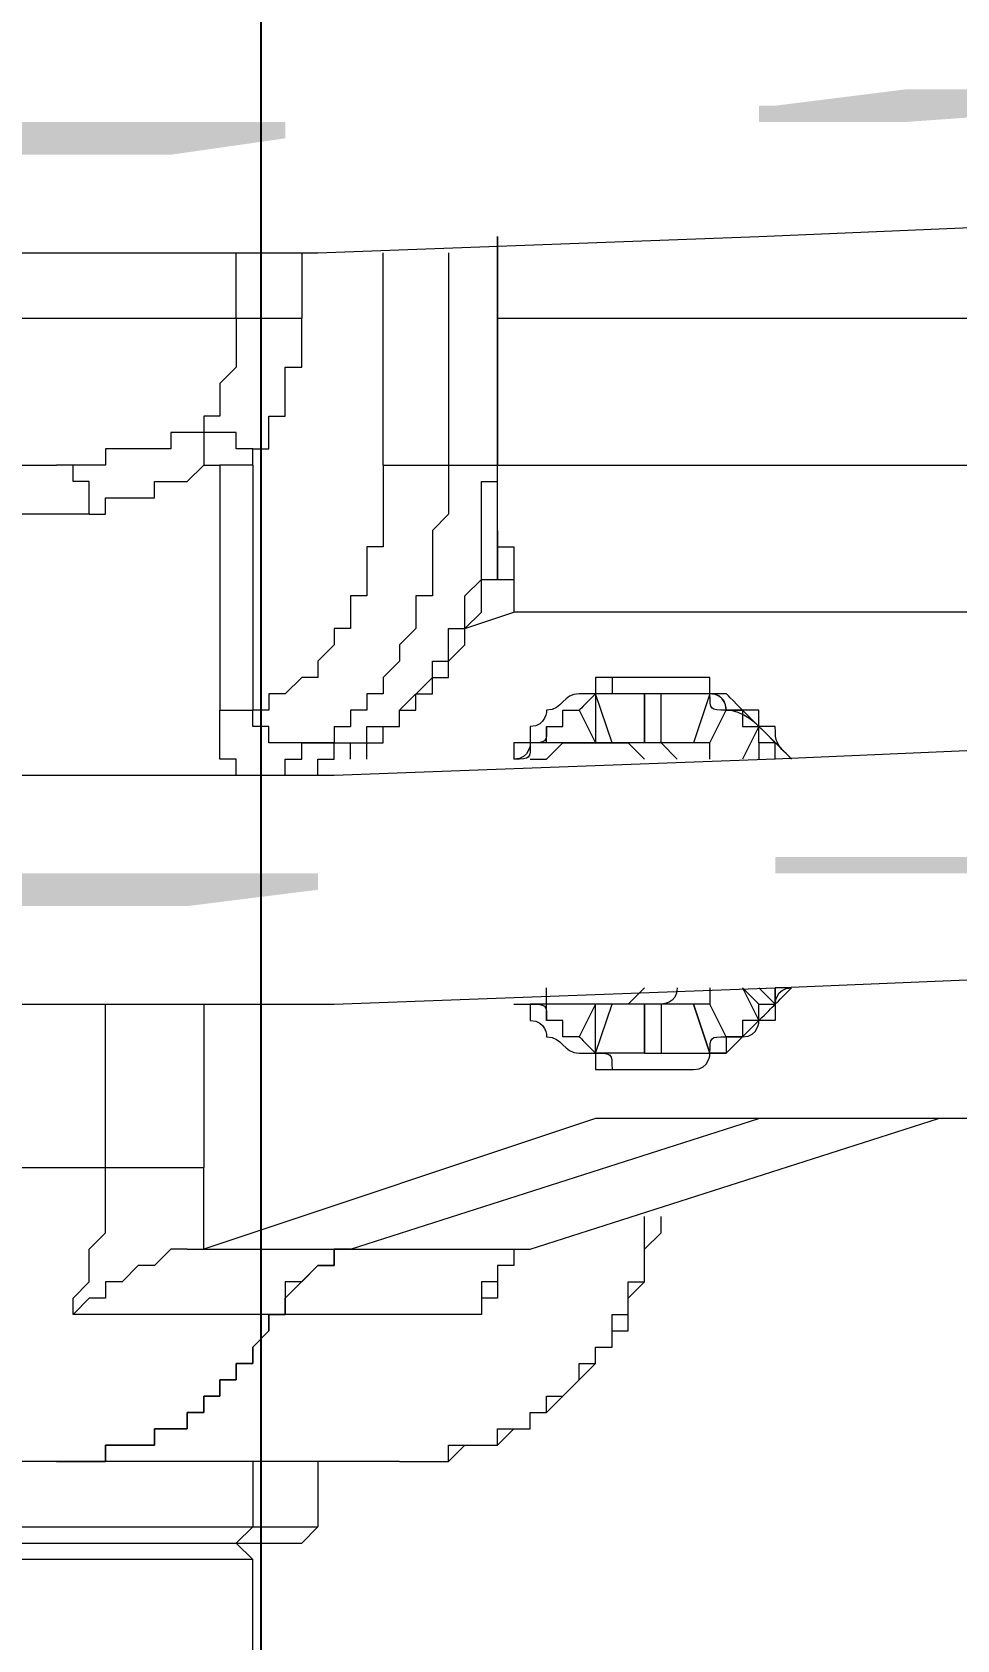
# Model space of a CAD drawing. Header units: millimetres. Extents: x 25083 to 52777, y 24772 to 45779.
# Drawn here: x 39393.43 to 39414.45, y 33806.58 to 33843.13 of the extents above; entities that cross this region are included whole.
import ezdxf

# ---------------------------------------------------------------- set-up
doc = ezdxf.new("R2010")
doc.units = ezdxf.units.MM
doc.styles.get("Standard").update_dxf_attribs({"font": ''})
doc.styles.get('Standard').set_extended_font_data('SimSun')
doc.dimstyles.new('ISO-25', dxfattribs={"dimtxt": 2.5, "dimasz": 2.5, "dimexe": 1.25, "dimexo": 0.625, "dimtad": 1, "dimtxsty": 'Standard', "dimcen": 2.5, "dimadec": 0, "dimazin": 0, "dimtfac": 1, "dimtmove": 0, "dimatfit": 3, "dimfxl": 1, "dimarcsym": 0})

# ---------------------------------------------------------------- blocks, each defined once
blk = doc.blocks.new('*D925')
at = {"color": 0, "lineweight": -2}
for p, q in [((29677.862, 34881.662), (29677.862, 32448.293)), ((40733.017, 34757.645), (40733.017, 32448.293)), ((29680.362, 32449.543), (40730.517, 32449.543))]:
    blk.add_line(p, q, dxfattribs=at)
at = {"color": 0}
for points in [[(29680.362, 32449.96), (29680.362, 32449.127), (29677.862, 32449.543)], [(40730.517, 32449.127), (40730.517, 32449.96), (40733.017, 32449.543)]]:
    blk.add_solid(points, dxfattribs=at)
at = {"layer": 'DEFPOINTS', "color": 0}
for p in [(29677.862, 34882.287), (40733.017, 34758.27), (40733.017, 32449.543)]:
    blk.add_point(p, dxfattribs=at)
at = {"color": 0, "insert": (35205.439, 32451.628), "char_height": 2.5, "attachment_point": 5}
blk.add_mtext('11055,15', dxfattribs=at)
blk = doc.blocks.new('zw$D2F4')
h = blk.add_hatch(color=7)
edge = h.paths.add_edge_path(flags=0)
edge.add_spline(control_points=[(661.019, 102.124), (661.019, 102.124), (661.019, 94.325), (661.019, 94.325), (661.019, 94.325), (661.39, 91.726), (661.39, 91.726), (661.39, 91.726), (661.762, 91.726), (661.762, 91.726), (661.762, 91.726), (661.762, 102.124), (661.762, 102.124), (661.762, 102.124), (661.019, 102.124), (661.019, 102.124), (661.019, 102.124), (661.019, 102.124), (661.019, 102.124)], knot_values=[0, 0, 0, 0, 1, 1, 1, 2, 2, 2, 3, 3, 3, 4, 4, 4, 5, 5, 5, 6, 6, 6, 6], degree=3, periodic=0)
edge = h.paths.add_edge_path(flags=0)
edge.add_spline(control_points=[(661.762, 80.956), (661.762, 80.956), (661.762, 77.614), (661.762, 77.614), (661.762, 77.614), (662.133, 72.415), (662.133, 72.415), (662.133, 72.415), (662.504, 67.587), (662.504, 67.587), (662.504, 67.587), (662.504, 63.131), (662.504, 63.131), (662.504, 63.131), (662.876, 58.675), (662.876, 58.675), (662.876, 58.675), (662.876, 53.104), (662.876, 53.104), (662.876, 53.104), (663.619, 53.104), (663.619, 53.104), (663.619, 53.104), (663.247, 55.704), (663.247, 55.704), (663.247, 55.704), (663.247, 63.131), (663.247, 63.131), (663.247, 63.131), (662.876, 67.587), (662.876, 67.587), (662.876, 67.587), (662.504, 72.415), (662.504, 72.415), (662.504, 72.415), (662.504, 77.614), (662.504, 77.614), (662.504, 77.614), (662.133, 80.585), (662.133, 80.585), (662.133, 80.585), (662.133, 80.956), (662.133, 80.956), (662.133, 80.956), (661.762, 80.956), (661.762, 80.956), (661.762, 80.956), (661.762, 80.956), (661.762, 80.956)], knot_values=[0, 0, 0, 0, 1, 1, 1, 2, 2, 2, 3, 3, 3, 4, 4, 4, 5, 5, 5, 6, 6, 6, 7, 7, 7, 8, 8, 8, 9, 9, 9, 10, 10, 10, 11, 11, 11, 12, 12, 12, 13, 13, 13, 14, 14, 14, 15, 15, 15, 16, 16, 16, 16], degree=3, periodic=0)
h = blk.add_hatch(color=7)
edge = h.paths.add_edge_path(flags=0)
edge.add_spline(control_points=[(643.937, 101.752), (643.937, 101.752), (643.937, 93.954), (643.937, 93.954), (643.937, 93.954), (644.308, 90.983), (644.308, 90.983), (644.308, 90.983), (644.679, 90.983), (644.679, 90.983), (644.679, 90.983), (644.679, 101.752), (644.679, 101.752), (644.679, 101.752), (643.937, 101.752), (643.937, 101.752), (643.937, 101.752), (643.937, 101.752), (643.937, 101.752)], knot_values=[0, 0, 0, 0, 1, 1, 1, 2, 2, 2, 3, 3, 3, 4, 4, 4, 5, 5, 5, 6, 6, 6, 6], degree=3, periodic=0)
edge = h.paths.add_edge_path(flags=0)
edge.add_spline(control_points=[(644.679, 80.585), (644.679, 80.585), (644.679, 75.757), (644.679, 75.757), (644.679, 75.757), (645.051, 70.558), (645.051, 70.558), (645.051, 70.558), (645.051, 66.102), (645.051, 66.102), (645.051, 66.102), (645.422, 61.646), (645.422, 61.646), (645.422, 61.646), (645.422, 55.332), (645.422, 55.332), (645.422, 55.332), (645.422, 53.104), (645.422, 53.104), (645.422, 53.104), (646.165, 53.104), (646.165, 53.104), (646.165, 53.104), (646.165, 55.332), (646.165, 55.332), (646.165, 55.332), (645.793, 57.932), (645.793, 57.932), (645.793, 57.932), (645.793, 66.102), (645.793, 66.102), (645.793, 66.102), (645.422, 70.558), (645.422, 70.558), (645.422, 70.558), (645.051, 75.757), (645.051, 75.757), (645.051, 75.757), (645.051, 80.585), (645.051, 80.585), (645.051, 80.585), (644.679, 80.585), (644.679, 80.585), (644.679, 80.585), (644.679, 80.585), (644.679, 80.585)], knot_values=[0, 0, 0, 0, 1, 1, 1, 2, 2, 2, 3, 3, 3, 4, 4, 4, 5, 5, 5, 6, 6, 6, 7, 7, 7, 8, 8, 8, 9, 9, 9, 10, 10, 10, 11, 11, 11, 12, 12, 12, 13, 13, 13, 14, 14, 14, 15, 15, 15, 15], degree=3, periodic=0)
at = {"color": 7, "lineweight": 5}
for points in [[(629.082, 92.468), (629.082, 228.386)], [(629.825, 228.386), (629.825, 92.468)], [(629.454, 228.014), (629.454, 92.84)], [(631.31, 89.126), (631.31, 108.437)], [(653.963, 107.694), (653.963, 96.925)], [(657.305, 107.694), (657.305, 91.354)], [(652.849, 96.182), (652.849, 103.609)], [(658.791, 102.124), (658.791, 90.983), (659.162, 80.956), (659.534, 72.044)], [(641.708, 101.752), (641.708, 90.612), (642.08, 80.585), (642.451, 71.672), (642.822, 64.245), (643.194, 57.932), (643.194, 53.104)], [(646.907, 90.612), (646.907, 101.752)], [(637.995, 100.267), (637.995, 93.582)], [(631.682, 95.439), (631.682, 95.811), (631.31, 95.811), (631.31, 96.925)], [(631.31, 96.925), (631.31, 95.811), (631.682, 95.811), (631.682, 94.697), (632.053, 94.697), (632.053, 93.954), (632.424, 93.954), (632.424, 93.582), (632.796, 93.582), (632.796, 93.211), (633.167, 93.211), (633.167, 92.84)], [(652.849, 96.182), (653.592, 96.182), (653.592, 96.553), (653.963, 96.553), (653.963, 96.925)], [(654.706, 93.582), (654.706, 94.325), (654.335, 94.325), (654.335, 95.811), (653.963, 95.811), (653.963, 96.925)], [(634.653, 87.269), (634.653, 96.553)], [(636.138, 93.954), (636.138, 94.325), (635.767, 94.697), (635.767, 95.068), (635.395, 95.439), (635.395, 95.811), (635.024, 95.811), (635.024, 96.182), (634.653, 96.553)], [(634.653, 96.553), (635.024, 96.553), (635.395, 96.182), (636.138, 96.182), (636.509, 95.811), (637.995, 95.811)], [(652.849, 96.182), (652.849, 95.811), (653.22, 95.811), (653.22, 94.697), (653.592, 94.697), (653.592, 93.954), (653.963, 93.582), (653.963, 93.211)], [(637.995, 95.811), (641.708, 95.811)], [(633.167, 92.84), (633.167, 93.211), (632.796, 93.211), (632.796, 93.582), (632.424, 93.582), (632.424, 93.954), (632.053, 93.954), (632.053, 94.697), (631.682, 94.697), (631.682, 95.068), (631.682, 95.439)], [(636.138, 93.954), (636.138, 86.527)], [(639.109, 84.67), (636.138, 93.582)], [(641.708, 93.582), (637.995, 93.582)], [(653.963, 92.468), (654.335, 92.468), (654.335, 92.84), (654.706, 92.84), (654.706, 93.582)], [(654.706, 93.582), (653.963, 93.582), (653.963, 93.211)], [(657.305, 92.84), (656.191, 92.84), (655.82, 93.211), (655.077, 93.211), (655.077, 93.582), (654.706, 93.582)], [(646.907, 92.84), (647.279, 92.84), (647.279, 93.211), (648.393, 93.211)], [(653.963, 93.211), (648.393, 93.211)], [(648.393, 93.211), (648.393, 92.468)], [(653.963, 92.468), (653.963, 93.211)], [(629.454, 92.84), (629.082, 92.468)], [(629.454, 92.84), (629.825, 92.468)], [(629.454, 92.84), (629.454, 91.354)], [(634.653, 92.097), (634.281, 92.097), (633.91, 92.468), (633.538, 92.468), (633.538, 92.84), (633.167, 92.84)], [(633.167, 92.84), (633.538, 92.84), (633.538, 92.468), (633.91, 92.468), (634.281, 92.097), (634.653, 92.097)], [(657.305, 92.84), (658.791, 92.84)], [(626.854, 92.468), (629.082, 92.468)], [(631.31, 92.468), (629.825, 92.468)], [(629.825, 92.468), (629.825, 90.983)], [(647.65, 91.354), (647.65, 92.097), (648.021, 92.097), (648.021, 92.468), (648.393, 92.468)], [(653.963, 92.468), (648.393, 92.468)], [(653.963, 89.498), (652.106, 89.498), (652.106, 89.869), (650.992, 89.869), (650.992, 90.24), (650.25, 90.24), (650.25, 90.612), (649.878, 90.612), (649.507, 90.983), (649.136, 90.983), (649.136, 91.354), (648.764, 91.726), (648.764, 92.097), (648.393, 92.097), (648.393, 92.468)], [(653.963, 92.468), (654.335, 92.468), (654.335, 92.097), (655.077, 92.097), (655.077, 91.726), (656.191, 91.726), (656.191, 91.354), (656.934, 91.354), (657.305, 91.354)], [(635.395, 91.726), (634.653, 91.726), (634.653, 92.097)], [(634.653, 92.097), (634.653, 91.726), (635.024, 91.726), (635.767, 90.983), (635.767, 90.612), (636.138, 90.612), (636.138, 90.24)], [(646.907, 91.726), (647.279, 91.726), (647.279, 91.354), (647.65, 91.354)], [(629.454, 91.354), (629.825, 90.983)], [(635.767, 90.983), (635.395, 91.354)], [(648.021, 90.612), (647.65, 90.612), (647.65, 91.354)], [(647.65, 91.354), (647.65, 90.24)], [(658.791, 91.354), (657.305, 91.354)], [(631.31, 90.983), (629.825, 90.983)], [(636.138, 90.24), (636.138, 90.612), (635.767, 90.612), (635.767, 90.983)], [(646.907, 90.983), (647.279, 90.983), (647.279, 90.612), (647.65, 90.612), (647.65, 90.24)], [(647.279, 80.585), (646.907, 90.612)], [(636.138, 90.24), (639.109, 80.956)], [(647.279, 90.24), (647.65, 90.24)], [(647.65, 90.24), (647.65, 89.869), (648.021, 89.869), (648.021, 89.126)], [(653.963, 88.012), (652.849, 88.012), (652.478, 88.383), (650.992, 88.383), (650.992, 88.755), (650.25, 88.755), (649.878, 89.126), (649.507, 89.126), (649.136, 89.498), (648.764, 89.498), (648.764, 89.869), (648.393, 89.869), (648.393, 90.24), (648.021, 90.24)], [(647.279, 89.869), (647.65, 89.869)], [(647.65, 89.869), (647.65, 89.498), (648.021, 89.498), (648.021, 89.126), (648.393, 89.126), (648.393, 88.755), (648.764, 88.755), (648.764, 88.383), (649.136, 88.383), (649.136, 88.012), (649.507, 88.012), (649.878, 87.641), (650.25, 87.641), (650.621, 87.269), (650.992, 87.269), (651.364, 87.269), (651.364, 86.898), (653.963, 86.898)], [(653.963, 89.498), (658.791, 89.498)], [(653.963, 89.498), (653.963, 75.386)], [(631.31, 89.126), (631.31, 88.012), (631.682, 87.641), (631.682, 86.898), (632.053, 86.527), (632.053, 86.155), (632.424, 86.155), (632.424, 85.784), (633.167, 85.041), (633.538, 84.67), (633.91, 84.67), (633.91, 84.298), (634.281, 84.298), (634.281, 83.927), (635.024, 83.927), (635.395, 83.556), (636.138, 83.556), (636.509, 83.184), (636.881, 83.184)], [(631.31, 89.126), (631.31, 88.012), (631.682, 88.012), (631.682, 86.898), (632.053, 86.898), (632.053, 86.155), (632.424, 86.155), (632.424, 85.784), (632.796, 85.784), (632.796, 85.413), (633.167, 85.041), (633.538, 85.041), (633.538, 84.67), (633.91, 84.67), (633.91, 84.298), (634.653, 84.298), (634.653, 83.927), (635.395, 83.927), (635.395, 83.556), (636.881, 83.556)], [(648.021, 89.126), (648.393, 89.126), (649.136, 88.383), (649.507, 88.383), (649.507, 88.012), (650.25, 88.012), (650.25, 87.641), (650.992, 87.641), (651.364, 87.269), (652.106, 87.269), (652.478, 87.269), (653.592, 87.269), (653.592, 86.898), (653.963, 86.898)], [(658.791, 88.012), (653.963, 88.012)], [(650.25, 87.641), (650.621, 86.527)], [(635.767, 86.898), (635.024, 86.898), (635.024, 87.269), (634.653, 87.269)], [(635.395, 87.269), (634.653, 87.269)], [(636.138, 86.527), (635.767, 86.527), (635.767, 86.898), (635.395, 86.898), (635.395, 87.269)], [(652.106, 86.898), (651.364, 86.898), (651.364, 86.527), (650.621, 86.527)], [(652.478, 86.898), (652.106, 86.898), (652.106, 86.527), (650.621, 86.527)], [(659.162, 86.898), (653.963, 86.898)], [(653.963, 86.898), (659.162, 86.898)], [(657.305, 86.898), (657.305, 67.959)], [(636.138, 86.527), (636.138, 86.155)], [(650.621, 73.9), (650.621, 86.527)], [(636.138, 86.155), (639.109, 76.871)], [(641.708, 82.07), (641.708, 86.155)], [(647.279, 86.155), (647.279, 85.784), (647.65, 85.413), (647.65, 84.67)], [(647.65, 82.07), (647.65, 86.155)], [(640.966, 85.041), (640.966, 85.413), (641.337, 85.413), (641.337, 85.784)], [(641.337, 85.784), (641.708, 85.784)], [(641.708, 84.67), (641.708, 85.784), (642.08, 85.784)], [(647.65, 85.784), (648.021, 85.784)], [(648.021, 85.784), (648.021, 85.413), (648.393, 85.413), (648.393, 85.041)], [(640.594, 85.041), (640.594, 84.67), (640.223, 84.67), (640.223, 83.556)], [(641.708, 84.67), (640.966, 85.041)], [(648.393, 85.041), (647.65, 84.67)], [(639.109, 57.561), (639.109, 84.67)], [(640.594, 84.67), (641.708, 84.298)], [(640.594, 84.67), (641.708, 84.67)], [(640.594, 83.556), (640.594, 84.67)], [(642.08, 83.556), (641.708, 83.927), (641.708, 84.67)], [(647.65, 84.67), (647.65, 83.927), (647.279, 83.556)], [(647.65, 84.298), (648.764, 84.67)], [(648.764, 84.67), (647.65, 84.67)], [(649.136, 83.556), (649.136, 84.67), (648.764, 84.67)], [(640.223, 83.556), (640.223, 82.442)], [(640.594, 83.556), (641.708, 83.556)], [(641.708, 83.556), (640.594, 83.556)], [(648.764, 83.556), (647.65, 83.556)], [(647.65, 83.556), (648.764, 83.556)], [(648.764, 82.07), (649.136, 82.07), (649.136, 83.556)], [(641.708, 83.184), (640.594, 83.184)], [(647.65, 83.184), (648.764, 83.184)], [(640.594, 82.813), (640.594, 81.699)], [(640.594, 82.07), (641.708, 82.442)], [(641.708, 82.442), (640.594, 82.07)], [(648.764, 82.07), (647.65, 82.442)], [(648.764, 82.07), (647.65, 82.442)], [(640.966, 81.699), (640.594, 81.699), (640.594, 82.07)], [(640.966, 81.328), (640.966, 81.699), (640.594, 81.699), (640.594, 82.07)], [(640.966, 81.699), (641.708, 82.07)], [(642.08, 82.07), (641.708, 82.07)], [(647.279, 82.07), (647.65, 82.07)], [(647.65, 82.07), (648.393, 81.699)], [(641.337, 80.956), (641.337, 81.328), (640.966, 81.328), (640.966, 81.699)], [(648.393, 81.699), (648.393, 81.328), (648.021, 81.328), (648.021, 80.956)], [(641.337, 80.956), (641.337, 81.328), (640.966, 81.328)], [(641.337, 80.956), (640.966, 81.328)], [(642.08, 81.328), (641.337, 80.956)], [(641.708, 80.956), (642.08, 81.328)], [(648.021, 80.956), (647.279, 81.328)], [(642.08, 80.214), (642.08, 80.585), (641.337, 80.585), (641.337, 80.956)], [(641.708, 80.585), (642.08, 80.956)], [(647.65, 80.956), (647.279, 80.956)], [(647.279, 80.585), (647.65, 80.585)], [(648.393, 53.104), (648.393, 57.932), (648.021, 64.245), (647.65, 72.044), (647.279, 80.585)]]:
    blk.add_lwpolyline(points, dxfattribs=at)
for points in [[(636.138, 93.954), (636.138, 93.954), (636.138, 93.954), (636.138, 93.582)], [(636.138, 93.582), (636.881, 93.582), (637.252, 93.582), (637.995, 93.582)], [(633.167, 92.84), (633.167, 92.84), (633.167, 92.84), (633.167, 92.84)], [(635.395, 91.354), (635.395, 91.354), (635.395, 91.354), (635.395, 91.726)], [(635.767, 90.983), (635.767, 90.983), (635.767, 90.983), (635.767, 90.983)], [(648.021, 90.612), (648.021, 90.612), (648.021, 90.24), (648.021, 90.24)], [(647.65, 90.24), (647.65, 89.869), (647.65, 89.869), (647.65, 89.869)], [(647.65, 90.24), (647.65, 90.24), (647.65, 90.24), (647.65, 90.24)], [(647.65, 90.24), (647.65, 90.24), (647.65, 90.24), (647.65, 90.24)], [(641.708, 86.527), (641.708, 86.527), (641.708, 86.155), (641.708, 86.155)], [(647.65, 86.155), (647.65, 86.155), (647.279, 86.155), (647.279, 86.527)], [(647.279, 86.527), (647.279, 86.527), (647.279, 86.527), (647.279, 86.527)], [(647.65, 86.527), (647.65, 86.527), (647.279, 86.527), (647.279, 86.527)], [(647.65, 86.155), (647.279, 86.155), (647.279, 86.155), (647.279, 86.527)], [(647.65, 86.155), (647.65, 86.155), (647.65, 86.155), (647.65, 86.527)], [(641.337, 86.155), (641.337, 85.784), (640.966, 85.784), (640.966, 85.784)], [(641.708, 86.155), (641.337, 86.155), (641.337, 86.155), (641.337, 86.155)], [(641.708, 86.155), (641.708, 85.784), (641.708, 85.784), (641.337, 85.784)], [(641.708, 86.155), (641.708, 86.155), (641.708, 86.155), (641.708, 86.155)], [(648.021, 86.155), (648.021, 86.155), (648.021, 86.155), (647.65, 86.155)], [(648.021, 85.784), (647.65, 85.784), (647.65, 85.784), (647.65, 86.155)], [(648.393, 85.784), (648.393, 85.784), (648.021, 85.784), (648.021, 86.155)], [(640.966, 85.784), (640.966, 85.413), (640.594, 85.413), (640.594, 85.041)], [(648.764, 85.041), (648.764, 85.413), (648.393, 85.413), (648.393, 85.784)], [(640.966, 85.041), (640.966, 85.041), (640.966, 85.041), (640.594, 84.67)], [(640.966, 85.041), (640.966, 85.041), (640.966, 85.041), (640.594, 84.67)], [(648.764, 84.67), (648.393, 85.041), (648.393, 85.041), (648.393, 85.041)], [(648.764, 84.67), (648.393, 85.041), (648.393, 85.041), (648.393, 85.041)], [(648.764, 84.67), (648.764, 85.041), (648.764, 85.041), (648.764, 85.041)], [(640.594, 84.67), (640.594, 84.298), (640.594, 84.298), (640.223, 84.298)], [(640.594, 84.67), (640.594, 84.67), (640.594, 84.67), (640.594, 84.67)], [(640.594, 84.67), (640.594, 84.67), (640.594, 84.67), (640.594, 84.67)], [(640.594, 84.67), (640.594, 84.67), (640.594, 84.67), (640.594, 84.67)], [(648.764, 84.67), (648.764, 84.67), (648.764, 84.67), (648.764, 84.67)], [(648.764, 84.67), (648.764, 84.67), (648.764, 84.67), (648.764, 84.67)], [(648.764, 84.298), (648.764, 84.67), (648.764, 84.67), (648.764, 84.67)], [(648.764, 84.298), (648.764, 84.298), (648.764, 84.67), (648.764, 84.67)], [(648.764, 84.67), (648.764, 84.67), (648.764, 84.67), (648.764, 84.67)], [(640.223, 84.298), (640.223, 83.927), (640.223, 83.556), (640.223, 83.556)], [(649.136, 84.298), (648.764, 84.298), (648.764, 84.298), (648.764, 84.298)], [(648.764, 83.556), (648.764, 83.927), (648.764, 84.298), (648.764, 84.298)], [(649.136, 83.556), (649.136, 83.556), (649.136, 83.927), (649.136, 84.298)], [(640.594, 83.556), (640.594, 83.556), (640.594, 83.556), (640.594, 83.556)], [(640.594, 83.556), (640.594, 83.184), (640.594, 83.184), (640.594, 83.184)], [(648.764, 83.556), (648.764, 83.556), (648.764, 83.556), (648.764, 83.556)], [(648.764, 83.184), (648.764, 83.184), (648.764, 83.184), (648.764, 83.556)], [(648.764, 83.556), (648.764, 83.556), (648.764, 83.556), (648.764, 83.556)], [(640.594, 83.184), (640.594, 83.184), (640.594, 82.813), (640.594, 82.813)], [(640.594, 83.184), (640.594, 83.184), (640.594, 83.184), (640.594, 83.184)], [(640.594, 83.184), (640.594, 83.184), (640.594, 83.184), (640.594, 82.813)], [(640.594, 83.184), (640.594, 83.184), (640.594, 83.184), (640.594, 83.184)], [(640.594, 83.184), (640.594, 83.184), (640.594, 83.184), (640.594, 82.813)], [(642.08, 82.813), (641.708, 82.813), (641.708, 83.184), (641.708, 83.184)], [(647.65, 83.184), (647.65, 83.184), (647.279, 82.813), (647.279, 82.813)], [(648.764, 82.813), (648.764, 83.184), (648.764, 83.184), (648.764, 83.184)], [(648.764, 83.184), (648.764, 83.184), (648.764, 83.184), (648.764, 83.184)], [(648.764, 82.813), (648.764, 83.184), (648.764, 83.184), (648.764, 83.184)], [(648.764, 83.184), (648.764, 83.184), (648.764, 83.184), (648.764, 83.184)], [(648.764, 82.813), (648.764, 83.184), (648.764, 83.184), (648.764, 83.184)], [(640.594, 82.813), (640.594, 82.813), (640.594, 82.813), (640.594, 82.813)], [(640.594, 82.813), (640.594, 82.813), (640.594, 82.813), (640.594, 82.813)], [(640.594, 82.813), (640.594, 82.813), (640.594, 82.813), (640.594, 82.813)], [(640.594, 82.813), (640.594, 82.442), (640.594, 82.442), (640.594, 82.07)], [(640.594, 82.813), (640.594, 82.442), (640.594, 82.442), (640.594, 82.07)], [(640.594, 82.813), (640.594, 82.813), (640.594, 82.813), (640.594, 82.813)], [(640.594, 82.813), (640.594, 82.813), (640.594, 82.813), (640.594, 82.813)], [(640.594, 82.813), (640.594, 82.813), (640.594, 82.813), (640.594, 82.813)], [(640.594, 82.813), (640.594, 82.813), (640.594, 82.813), (640.594, 82.813)], [(640.594, 82.813), (640.594, 82.813), (640.594, 82.813), (640.594, 82.813)], [(640.594, 82.813), (640.594, 82.813), (640.594, 82.813), (640.594, 82.813)], [(640.594, 82.813), (640.594, 82.813), (640.594, 82.813), (640.594, 82.813)], [(640.594, 82.813), (640.594, 82.813), (640.594, 82.813), (640.594, 82.813)], [(640.594, 82.813), (640.594, 82.813), (640.594, 82.813), (640.594, 82.813)], [(640.594, 82.813), (640.594, 82.813), (640.594, 82.442), (640.594, 82.07)], [(648.764, 82.813), (648.764, 82.813), (648.764, 82.813), (648.764, 82.813)], [(648.764, 82.07), (648.764, 82.07), (648.764, 82.442), (648.764, 82.813)], [(648.764, 82.813), (648.764, 82.813), (648.764, 82.813), (648.764, 82.813)], [(648.764, 82.813), (648.764, 82.813), (648.764, 82.813), (648.764, 82.813)], [(648.764, 82.813), (648.764, 82.813), (648.764, 82.813), (648.764, 82.813)], [(648.764, 82.07), (648.764, 82.442), (648.764, 82.442), (648.764, 82.813)], [(648.764, 82.813), (648.764, 82.813), (648.764, 82.813), (648.764, 82.813)], [(648.764, 82.07), (648.764, 82.442), (648.764, 82.442), (648.764, 82.813)], [(648.764, 82.813), (648.764, 82.813), (648.764, 82.813), (648.764, 82.813)], [(648.764, 82.813), (648.764, 82.813), (648.764, 82.813), (648.764, 82.813)], [(648.764, 82.813), (648.764, 82.813), (648.764, 82.813), (648.764, 82.813)], [(648.764, 82.813), (648.764, 82.813), (648.764, 82.813), (648.764, 82.813)], [(648.764, 82.813), (648.764, 82.813), (648.764, 82.813), (648.764, 82.813)], [(648.764, 82.442), (648.764, 82.442), (648.764, 82.813), (648.764, 82.813)], [(648.764, 82.813), (648.764, 82.813), (648.764, 82.813), (648.764, 82.813)], [(640.223, 82.442), (640.223, 82.07), (640.594, 82.07), (640.594, 82.07)], [(648.764, 82.07), (648.764, 82.07), (648.764, 82.442), (648.764, 82.442)], [(640.594, 82.07), (640.594, 82.07), (640.594, 82.07), (640.594, 82.07)], [(640.594, 82.07), (640.594, 82.07), (640.594, 82.07), (640.594, 82.07)], [(640.594, 82.07), (640.594, 82.07), (640.594, 82.07), (640.594, 82.07)], [(640.594, 82.07), (640.594, 82.07), (640.594, 82.07), (640.594, 82.07)], [(640.594, 82.07), (640.594, 82.07), (640.594, 82.07), (640.594, 82.07)], [(640.594, 82.07), (640.594, 82.07), (640.594, 82.07), (640.594, 82.07)], [(640.594, 82.07), (640.594, 82.07), (640.594, 82.07), (640.594, 82.07)], [(640.594, 82.07), (640.594, 82.07), (640.594, 82.07), (640.594, 82.07)], [(640.594, 82.07), (640.594, 82.07), (640.594, 82.07), (640.594, 82.07)], [(640.594, 82.07), (640.594, 82.07), (640.594, 82.07), (640.594, 82.07)], [(640.594, 82.07), (640.966, 82.07), (640.966, 82.07), (640.966, 81.699)], [(640.594, 82.07), (640.594, 82.07), (640.594, 82.07), (640.594, 82.07)], [(640.594, 82.07), (640.594, 82.07), (640.594, 81.699), (640.594, 81.699)], [(640.594, 82.07), (640.594, 82.07), (640.594, 82.07), (640.594, 82.07)], [(648.393, 81.699), (648.764, 81.699), (648.764, 82.07), (648.764, 82.07)], [(648.393, 81.699), (648.393, 81.699), (648.764, 81.699), (648.764, 82.07)], [(648.393, 81.699), (648.393, 82.07), (648.393, 82.07), (648.764, 82.07)], [(648.764, 81.699), (648.764, 81.699), (648.764, 82.07), (648.764, 82.07)], [(648.764, 82.07), (648.764, 82.07), (648.764, 82.07), (648.764, 82.07)], [(648.764, 82.07), (648.764, 82.07), (648.764, 82.07), (648.764, 82.07)], [(648.764, 82.07), (648.764, 82.07), (648.764, 82.07), (648.764, 82.07)], [(648.764, 82.07), (648.764, 82.07), (648.764, 82.07), (648.764, 82.07)], [(648.764, 82.07), (648.764, 82.07), (648.764, 82.07), (648.764, 82.07)], [(648.764, 82.07), (648.764, 82.07), (648.764, 82.07), (648.764, 82.07)], [(648.764, 82.07), (648.764, 82.07), (648.764, 82.07), (648.764, 82.07)], [(648.764, 82.07), (648.764, 82.07), (648.764, 82.07), (648.764, 82.07)], [(648.764, 82.07), (648.764, 82.07), (648.764, 82.07), (648.764, 82.07)], [(648.764, 81.699), (648.764, 81.699), (648.764, 81.699), (648.764, 82.07)], [(648.764, 82.07), (648.764, 82.07), (648.764, 82.07), (648.764, 82.07)], [(640.594, 81.699), (640.594, 81.699), (640.594, 81.699), (640.594, 81.699)], [(640.594, 81.699), (640.594, 81.699), (640.966, 81.328), (640.966, 81.328)], [(640.594, 81.699), (640.594, 81.699), (640.594, 81.699), (640.594, 81.699)], [(640.594, 81.699), (640.594, 81.699), (640.594, 81.699), (640.594, 81.699)], [(640.966, 81.699), (640.966, 81.328), (640.966, 81.328), (640.966, 81.328)], [(648.021, 80.956), (648.021, 80.956), (648.393, 81.328), (648.393, 81.699)], [(648.393, 81.328), (648.393, 81.328), (648.393, 81.328), (648.393, 81.699)], [(648.393, 81.328), (648.393, 81.328), (648.393, 81.328), (648.393, 81.699)], [(648.393, 81.699), (648.393, 81.699), (648.393, 81.699), (648.393, 81.699)], [(648.393, 81.328), (648.393, 81.328), (648.393, 81.328), (648.393, 81.699)], [(648.393, 81.699), (648.393, 81.699), (648.393, 81.699), (648.393, 81.699)], [(648.393, 81.328), (648.764, 81.699), (648.764, 81.699), (648.764, 81.699)], [(648.764, 81.699), (648.764, 81.699), (648.764, 81.699), (648.764, 81.699)], [(648.764, 81.699), (648.764, 81.699), (648.764, 81.699), (648.764, 81.699)], [(640.966, 81.328), (640.966, 81.328), (640.966, 81.328), (640.966, 81.328)], [(640.966, 81.328), (640.966, 81.328), (640.966, 81.328), (640.966, 81.328)], [(640.966, 81.328), (640.966, 81.328), (640.966, 81.328), (640.966, 81.328)], [(640.966, 81.328), (640.966, 81.328), (640.966, 81.328), (640.966, 81.328)], [(640.966, 81.328), (640.966, 81.328), (640.966, 81.328), (640.966, 81.328)], [(640.966, 81.328), (640.966, 81.328), (640.966, 81.328), (640.966, 81.328)], [(640.966, 81.328), (640.966, 81.328), (640.966, 81.328), (640.966, 81.328)], [(640.966, 81.328), (640.966, 81.328), (640.966, 81.328), (640.966, 81.328)], [(640.966, 81.328), (640.966, 81.328), (640.966, 81.328), (640.966, 81.328)], [(640.966, 81.328), (640.966, 81.328), (640.966, 81.328), (640.966, 81.328)], [(640.966, 81.328), (640.966, 80.956), (641.337, 80.956), (641.337, 80.956)], [(640.966, 81.328), (640.966, 81.328), (640.966, 81.328), (640.966, 81.328)], [(648.021, 80.956), (648.021, 80.956), (648.393, 81.328), (648.393, 81.328)], [(648.393, 81.328), (648.393, 81.328), (648.393, 81.328), (648.393, 81.328)], [(648.393, 81.328), (648.393, 81.328), (648.393, 81.328), (648.393, 81.328)], [(648.393, 81.328), (648.393, 81.328), (648.393, 81.328), (648.393, 81.328)], [(648.393, 80.956), (648.393, 81.328), (648.393, 81.328), (648.393, 81.328)], [(641.337, 80.956), (641.337, 80.956), (641.337, 80.956), (641.337, 80.956)], [(641.337, 80.956), (641.337, 80.956), (641.337, 80.956), (641.337, 80.956)], [(641.337, 80.956), (641.337, 80.956), (641.337, 80.956), (641.337, 80.956)], [(641.337, 80.956), (641.337, 80.956), (641.337, 80.956), (641.337, 80.956)], [(641.337, 80.956), (641.337, 80.956), (641.337, 80.956), (641.337, 80.956)], [(641.337, 80.956), (641.337, 80.956), (641.337, 80.956), (641.337, 80.956)], [(641.337, 80.956), (641.337, 80.956), (641.337, 80.956), (641.337, 80.956)], [(641.337, 80.956), (641.708, 80.956), (641.708, 80.956), (641.708, 80.956)], [(641.337, 80.956), (641.708, 80.585), (641.708, 80.585), (642.08, 80.214)], [(641.337, 80.956), (641.337, 80.956), (641.337, 80.956), (641.337, 80.956)], [(641.708, 80.956), (641.708, 80.956), (641.708, 80.585), (641.708, 80.585)], [(647.279, 80.214), (647.65, 80.585), (647.65, 80.585), (648.021, 80.956)], [(647.65, 80.956), (647.65, 80.956), (647.65, 80.956), (648.021, 80.956)], [(647.65, 80.585), (647.65, 80.585), (647.65, 80.585), (648.021, 80.956)], [(647.65, 80.585), (647.65, 80.585), (647.65, 80.956), (647.65, 80.956)], [(648.021, 80.956), (648.021, 80.956), (648.021, 80.956), (648.021, 80.956)], [(648.021, 80.956), (648.021, 80.956), (648.021, 80.956), (648.021, 80.956)], [(648.021, 80.956), (648.021, 80.956), (648.021, 80.956), (648.021, 80.956)], [(648.021, 80.956), (648.021, 80.956), (648.021, 80.956), (648.021, 80.956)], [(648.021, 80.956), (648.021, 80.956), (648.021, 80.956), (648.021, 80.956)], [(648.021, 80.956), (648.021, 80.956), (648.021, 80.956), (648.021, 80.956)], [(648.021, 80.585), (648.021, 80.956), (648.021, 80.956), (648.021, 80.956)], [(648.021, 80.956), (648.021, 80.956), (648.393, 80.956), (648.393, 80.956)], [(641.708, 80.585), (641.708, 80.585), (642.08, 80.585), (642.08, 80.214)], [(641.708, 80.585), (642.08, 80.585), (642.08, 80.585), (642.08, 80.585)], [(647.279, 80.214), (647.65, 80.585), (647.65, 80.585), (648.021, 80.585)], [(647.279, 80.585), (647.279, 80.585), (647.279, 80.585), (647.65, 80.585)], [(642.08, 80.214), (642.08, 80.214), (642.08, 80.214), (642.08, 80.214)], [(642.08, 80.214), (642.08, 80.214), (642.08, 80.214), (642.08, 80.214)]]:
    blk.add_open_spline(points, degree=3, dxfattribs=at)
blk = doc.blocks.new('zw$50CE')
blk.add_blockref('zw$D2F4', (22.01, 103.569))

msp = doc.modelspace()

# ---------------------------------------------------------------- linework, layer by layer
at = {"ltscale": 15}
msp.add_lwpolyline([(39318.63, 33273.983), (39318.63, 34140.649), (39398.63, 34140.649), (39398.63, 33273.983)], close=True, dxfattribs=at)

# ---------------------------------------------------------------- block references
at = {"rotation": 90}
msp.add_blockref('zw$50CE', (39594.481, 33157.316), dxfattribs=at)

# ---------------------------------------------------------------- dimensions: what is measured, and where the dimension line sits
dim = msp.add_linear_dim(base=(40733.0166, 32449.5434), p1=(29677.8617, 34882.2868), p2=(40733.0166, 34758.2702), dimstyle='ISO-25')
dim.commit()
dim.dimension.update_dxf_attribs({"geometry": '*D925', "text_midpoint": (35205.4391, 32449.5434), "dimtype": 160})

doc.saveas('drawing.dxf')
